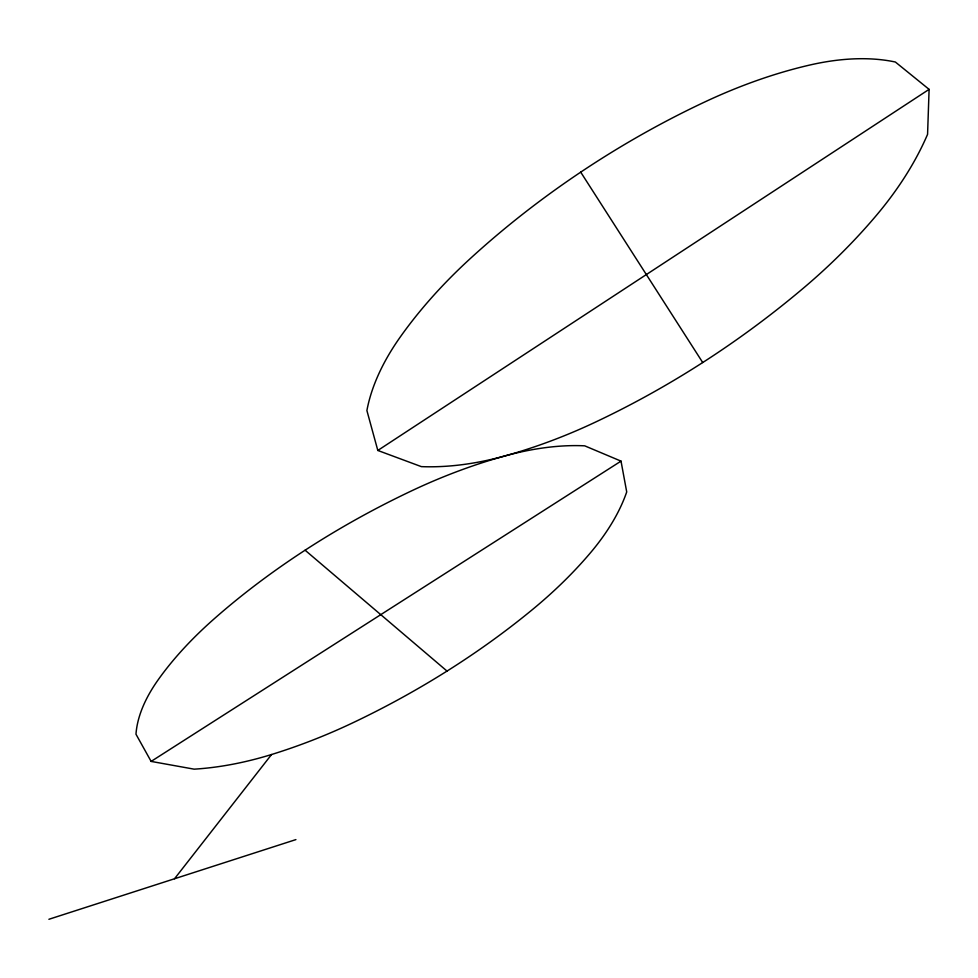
<?xml version="1.0" encoding="UTF-8"?>
<svg xmlns="http://www.w3.org/2000/svg" width="978" height="978" viewBox="0 0 978 978"><rect width="100%" height="100%" fill="white"/><g stroke="black" fill="none" stroke-linecap="round" stroke-linejoin="round"><path stroke-width="1.47" d="M929.1 89.365L927.572 134.328A271.126 164.732 -36.5 0 1 875.872 215.991A417.129 268.791 -36.1 0 1 803.317 288.204A698.206 502.215 -37.5 0 1 595.492 422.093A410.259 266.97 -33.7 0 1 504.648 456.017A307.581 154.732 -26.6 0 0 412.41 490.467A440.247 209.83 -26.5 0 0 212.911 619.942A305.98 152.849 -25.5 0 0 157.861 680.248A201.761 103.472 -24.1 0 0 135.979 734.209L151.125 761.41L194.121 769.16A212.703 114.512 -23.3 0 0 271.554 754.515A351.322 200.135 -23.6 0 0 353.266 722.595A583.035 364.195 -22.8 0 0 532.069 609.881A352.887 203.29 -25.2 0 0 590.284 552.998A229.647 127.226 -26.7 0 0 626.715 491.934L621.018 461.127L584.71 445.834A204.353 106.92 -27.2 0 0 504.648 456.017A244.634 150.746 -31.4 0 1 421.347 466.628L377.814 450.455L366.897 410.552A230.747 133.937 -31.1 0 1 399.953 337.447A350.992 195.221 -32.2 0 1 469.574 259.219A504.501 264.158 -32.6 0 1 706.055 101.37A355.723 196.505 -33.7 0 1 810.004 64.988A239.011 136.199 -35.4 0 1 895.359 62.017L929.1 89.365L377.814 450.455M174.524 878.757L271.554 754.515M151.125 761.41L621.018 461.127M48.9 919.283L295.906 839.601M305.099 550.211L447.019 671.079M580.712 172.14L702.717 362.532"/></g></svg>
